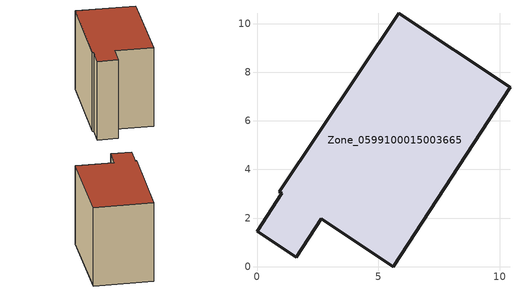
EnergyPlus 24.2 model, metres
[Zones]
Zone_0599100015003665
 floor ground (C_G): 0.92,3.09 5.83,10.43 10.41,7.38 5.61,0 2.65,1.97 1.61,0.4 0,1.47 1.03,3.02 z0.93
 wall outside (C_F): 5.83,10.43 0.92,3.09 1.03,3.02 0,1.47 1.61,0.4 2.65,1.97 5.61,0 10.41,7.38 5.83,10.43 z0.93:8.76
 roof outside (C_R): 1.61,0.4 2.65,1.97 5.61,0 10.41,7.38 5.83,10.43 0.92,3.09 1.03,3.02 0,1.47 z8.76
[BUILDING]
Pand.0599100015003665: North Axis=0; Terrain=City; Loads Convergence Tolerance Value=0.04; Temperature Convergence Tolerance Value=0.4; Solar Distribution=FullExterior; Maximum Number of Warmup Days=25; Minimum Number of Warmup Days=1
[Site:Location]
Rotterdam.The.Hague.AP_ZH_NLD Design_Conditions: Latitude=51.96; Longitude=4.45; Time Zone=1; Elevation=-4.5
[SITE:GROUNDTEMPERATURE:BUILDINGSURFACE]
18, 18, 18, 18, 18, 18, 18, 18, 18, 18, 18, 18
[MATERIAL] Thermal Absorptance=0.9; Solar Absorptance=0.7; Visible Absorptance=0.7
Name | Roughness | Thickness | Conductivity | Density | Specific Heat
G.TI.1965-1974 | MediumSmooth | 0.15 | 0.882353 | 540 | 1210
F.TI.1965-1974 | Rough | 0.3 | 0.697674 | 1920 | 840
R.TI.1965-1974 | MediumRough | 0.2 | 0.232558 | 1500 | 1000
[CONSTRUCTION]
C_G: G.TI.1965-1974
C_F: F.TI.1965-1974
C_R: R.TI.1965-1974
[ZONE]
Zone_0599100015003665: Type=1; Multiplier=1; Ceiling Height=Autocalculate; Volume=Autocalculate; Floor Area=autocalculate; Part of Total Floor Area=Yes
[ZONEINFILTRATION:DESIGNFLOWRATE]
Infil_Zone_0599100015003665: Zone or ZoneList or Space or SpaceList=Zone_0599100015003665; Schedule=AlwaysOn; Design Flow Rate Calculation Method=Flow/Area; Flow Rate per Floor Area=0.003; Constant Term Coefficient=1; Temperature Term Coefficient=0; Velocity Term Coefficient=0; Velocity Squared Term Coefficient=0
[HVACTEMPLATE:ZONE:IDEALLOADSAIRSYSTEM]
Zone_0599100015003665: Maximum Heating Supply Air Temperature=50; Minimum Cooling Supply Air Temperature=13; Maximum Heating Supply Air Humidity Ratio=0.0156; Minimum Cooling Supply Air Humidity Ratio=0.0077; Heating Limit=NoLimit; Cooling Limit=NoLimit; Dehumidification Control Type=ConstantSensibleHeatRatio; Cooling Sensible Heat Ratio=0.7; Dehumidification Setpoint=60; Humidification Control Type=None; Humidification Setpoint=30; Outdoor Air Method=None; Outdoor Air Flow Rate per Person=0.00944; Outdoor Air Flow Rate per Zone Floor Area=0; Outdoor Air Flow Rate per Zone=0; Demand Controlled Ventilation Type=None; Outdoor Air Economizer Type=NoEconomizer; Heat Recovery Type=None; Sensible Heat Recovery Effectiveness=0.7; Latent Heat Recovery Effectiveness=0.65
[ZONECONTROL:THERMOSTAT]
ThermostatControl_Zone_0599100015003665: Zone or ZoneList=Zone_0599100015003665; Control Type Schedule=DualSetpointControlType; Control 1=Thermostat_Zone_0599100015003665; Temperature Difference Between Cutout And Setpoint=0
[THERMOSTATSETPOINT:DUALSETPOINT]
Thermostat_Zone_0599100015003665: Heating Setpoint Temperature Schedule=HeatingSetpoint_Zone_0599100015003665; Cooling Setpoint Temperature Schedule=CoolingSetpoint_Zone_0599100015003665
[SCHEDULE:COMPACT]
HeatingSetpoint_Zone_0599100015003665: Through: 12/31, For: AllDays, Until: 24:00, 21
CoolingSetpoint_Zone_0599100015003665: Through: 12/31, For: AllDays, Until: 24:00, 24
DualSetpointControlType: Through: 12/31, For: AllDays, Until: 24:00, 4
AlwaysOn: Through: 12/31, For: AllDays, Until: 24:00, 1
